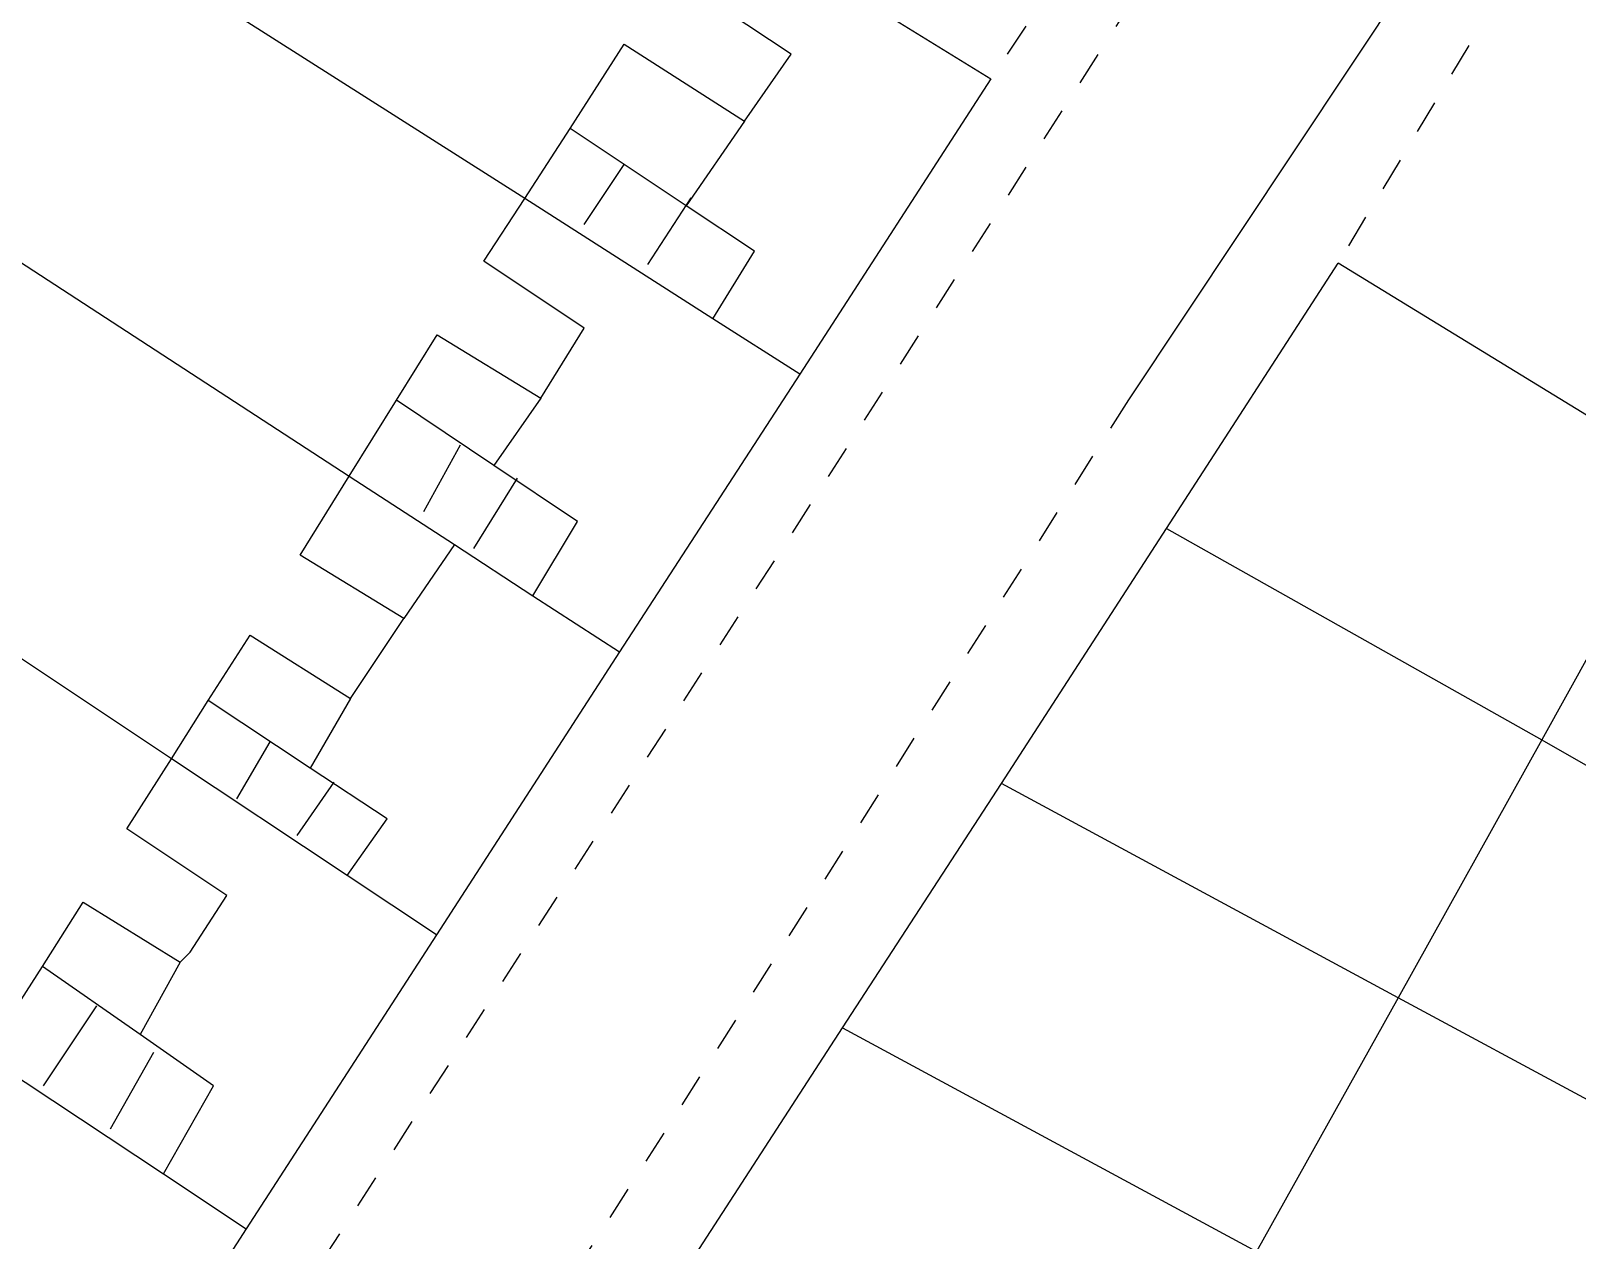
# Model space of a CAD drawing. Extents: x 421500 to 422711, y 436000 to 437000.
# Drawn here: x 421976.62 to 421999.77, y 436469.59 to 436487.7 of the extents above; entities that cross this region are included whole.
import ezdxf

# ---------------------------------------------------------------- set-up
doc = ezdxf.new("R2010")
doc.units = 0
doc.linetypes.add('716709-ExBase$0$BLIP', pattern=[1, 0.5, -0.5])
doc.linetypes.add('716709-ExBase$0$OS-DASHEDLINE', pattern=[1, 0.5, -0.5])
for name, color, linetype in [('716709-ExBase$0$OS-Join', 8, 'Continuous'), ('716709-ExBase$0$OS-JoinV', 8, '716709-ExBase$0$BLIP'), ('716709-ExBase$0$OS-LINE_0001_BLG_OUTLINE', 7, 'Continuous'), ('716709-ExBase$0$OS-LINE_0021_ROAD_OR_TRACK', 8, '716709-ExBase$0$OS-DASHEDLINE'), ('716709-ExBase$0$OS-LINE_0030_BLG_DIVISION', 8, 'Continuous'), ('716709-ExBase$0$OS-LINE_0030_OBSTRUCTING_FEAT', 8, 'Continuous'), ('716709-ExBase$0$OS-LINE_0052_STEP_OR_UNCLASS', 8, 'Continuous'), ('Pr-KerbEdge', 8, 'Continuous')]:
    doc.layers.add(name, color=color, linetype=linetype)

msp = doc.modelspace()

# ---------------------------------------------------------------- linework, layer by layer
at = {"layer": '716709-ExBase$0$OS-Join', "flags": 128}
msp.add_lwpolyline([(422001.36, 436494.665), (421993.05, 436482.175)], dxfattribs=at)
at = {"layer": '716709-ExBase$0$OS-JoinV', "flags": 128}
for points in [[(421997.575, 436496.95), (421990.99, 436486.98)], [(422002.271, 436494.336), (421996.19, 436484.22)]]:
    msp.add_lwpolyline(points, dxfattribs=at)
at = {"layer": '716709-ExBase$0$OS-LINE_0001_BLG_OUTLINE'}
for p, q in [((421984.01, 436485.19), (421984.69, 436486.24)), ((421981.38, 436481.03), (421982.09, 436482.17)), ((421981.4, 436477.7), (421982.2, 436478.9)), ((422000, 436478.45), (421999.24, 436477.08)), ((421978.72, 436476.8), (421979.27, 436477.67)), ((421999.24, 436477.08), (421997.09, 436473.22)), ((421975.93, 436472.35), (421976.79, 436473.69)), ((421997.09, 436473.22), (421994.97, 436469.42))]:
    msp.add_line(p, q, dxfattribs=at)
at = {"layer": '716709-ExBase$0$OS-LINE_0001_BLG_OUTLINE', "flags": 128}
for points in [[(421987.3, 436486.35), (421988, 436487.35), (421986.35, 436488.45), (421986.99, 436489.46)], [(421984.69, 436486.24), (421985.5, 436487.5), (421987.3, 436486.35)], [(421984.25, 436482.2), (421984.9, 436483.25), (421983.4, 436484.25), (421984.01, 436485.19)], [(421982.09, 436482.17), (421982.7, 436483.15), (421984.25, 436482.2)], [(421982.2, 436478.9), (421980.65, 436479.85), (421981.38, 436481.03)], [(421979.27, 436477.67), (421979.9, 436478.65), (421981.4, 436477.7)], [(421978.85, 436473.75), (421979, 436473.9), (421979.55, 436474.75), (421978.05, 436475.75), (421978.72, 436476.8)], [(421976.79, 436473.69), (421977.4, 436474.65), (421978.85, 436473.75)]]:
    msp.add_lwpolyline(points, dxfattribs=at)
at = {"layer": '716709-ExBase$0$OS-LINE_0021_ROAD_OR_TRACK', "flags": 128}
for points in [[(421969.2, 436452.2), (421969.5, 436452.25), (421969.85, 436452.3), (421970.1, 436452.4), (421970.7, 436453.1), (421971.2, 436453.8), (421971.85, 436454.8), (421980.25, 436468.15), (421988.45, 436480.85), (421998.104, 436495.966)], [(421993.05, 436482.175), (421986.1, 436471.2), (421974.5, 436453.15), (421973.95, 436452.1), (421973.85, 436451.9), (421973.6, 436451.45), (421973.45, 436450.95), (421973.4, 436450.8), (421973.45, 436450.2), (421973.55, 436449.8), (421973.65, 436449.5)]]:
    msp.add_lwpolyline(points, dxfattribs=at)
at = {"layer": '716709-ExBase$0$OS-LINE_0030_BLG_DIVISION'}
for p, q in [((421984.01, 436485.19), (421976.31, 436490.09)), ((421973.72, 436486.02), (421981.38, 436481.03)), ((421978.72, 436476.8), (421971.1, 436481.87)), ((421999.24, 436477.08), (422000, 436476.65)), ((422000, 436471.65), (421997.09, 436473.22))]:
    msp.add_line(p, q, dxfattribs=at)
at = {"layer": '716709-ExBase$0$OS-LINE_0030_OBSTRUCTING_FEAT'}
for p, q in [((421989.5, 436487.9), (421990.99, 436486.98)), ((421990.99, 436486.98), (421988.13, 436482.56)), ((421986.43, 436485.08), (421984.69, 436486.24)), ((421987.3, 436486.35), (421986.43, 436485.08)), ((421986.83, 436483.39), (421984.01, 436485.19)), ((421993.62, 436480.25), (421996.19, 436484.22)), ((422000, 436481.89), (421996.19, 436484.22)), ((421988.13, 436482.56), (421986.83, 436483.39)), ((421988.13, 436482.56), (421985.43, 436478.4)), ((421983.55, 436481.19), (421982.09, 436482.17)), ((421984.25, 436482.2), (421983.55, 436481.19)), ((421981.38, 436481.03), (421982.96, 436480.01)), ((421991.15, 436476.43), (421993.62, 436480.25)), ((421993.62, 436480.25), (421999.24, 436477.08)), ((421982.96, 436480.01), (421982.2, 436478.9)), ((421982.96, 436480.01), (421984.13, 436479.24)), ((421984.13, 436479.24), (421985.43, 436478.4)), ((421985.43, 436478.4), (421982.69, 436474.16)), ((421980.8, 436476.66), (421979.27, 436477.67)), ((421981.4, 436477.7), (421980.8, 436476.66)), ((421981.35, 436475.05), (421978.72, 436476.8)), ((421988.77, 436472.77), (421991.15, 436476.43)), ((421997.09, 436473.22), (421991.15, 436476.43)), ((421982.69, 436474.16), (421981.35, 436475.05)), ((421982.69, 436474.16), (421979.84, 436469.76)), ((421978.85, 436473.75), (421978.25, 436472.67)), ((421978.25, 436472.67), (421976.79, 436473.69)), ((421986.51, 436469.28), (421988.77, 436472.77)), ((421988.77, 436472.77), (421994.97, 436469.42)), ((421975.93, 436472.35), (421978.6, 436470.58)), ((421978.6, 436470.58), (421979.84, 436469.76)), ((421979.84, 436469.76), (421976.94, 436465.29))]:
    msp.add_line(p, q, dxfattribs=at)
at = {"layer": '716709-ExBase$0$OS-LINE_0030_OBSTRUCTING_FEAT', "flags": 128}
for points in [[(421986.83, 436483.39), (421987.45, 436484.4), (421986.43, 436485.08)], [(421984.13, 436479.24), (421984.8, 436480.35), (421983.55, 436481.19)], [(421981.35, 436475.05), (421981.95, 436475.9), (421980.8, 436476.66)], [(421978.6, 436470.58), (421979.35, 436471.9), (421978.25, 436472.67)]]:
    msp.add_lwpolyline(points, dxfattribs=at)
at = {"layer": '716709-ExBase$0$OS-LINE_0052_STEP_OR_UNCLASS'}
for p, q in [((421984.9, 436484.8), (421985.5, 436485.7)), ((421986.5, 436485.2), (421985.85, 436484.2)), ((421982.5, 436480.5), (421983.05, 436481.5)), ((421983.25, 436479.95), (421983.9, 436481)), ((421979.7, 436476.2), (421980.2, 436477.05)), ((421981.15, 436476.45), (421980.6, 436475.65)), ((421977.6, 436473.1), (421976.8, 436471.9)), ((421978.45, 436472.4), (421977.8, 436471.25))]:
    msp.add_line(p, q, dxfattribs=at)
at = {"layer": 'Pr-KerbEdge'}
msp.add_arc((422086.924, 436454.956), 118.125, 133.73212, 133.73212, dxfattribs=at)

doc.saveas('drawing.dxf')
